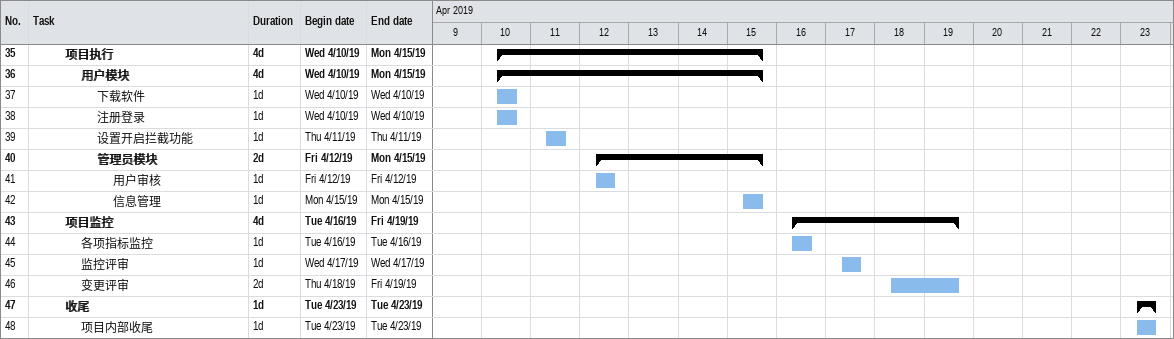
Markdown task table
| ID | Level | Task | Duration | Start | Finish |
|---|---|---|---|---|---|
| 35 | 3 | **项目执行** | 4d | 2019-04-10 | 2019-04-15 |
| 36 | 4 | **用户模块** | 4d | 2019-04-10 | 2019-04-15 |
| 37 | 5 | 下载软件 | 1d | 2019-04-10 | 2019-04-10 |
| 38 | 5 | 注册登录 | 1d | 2019-04-10 | 2019-04-10 |
| 39 | 5 | 设置开启拦截功能 | 1d | 2019-04-11 | 2019-04-11 |
| 40 | 5 | **管理员模块** | 2d | 2019-04-12 | 2019-04-15 |
| 41 | 6 | 用户审核 | 1d | 2019-04-12 | 2019-04-12 |
| 42 | 6 | 信息管理 | 1d | 2019-04-15 | 2019-04-15 |
| 43 | 3 | **项目监控** | 4d | 2019-04-16 | 2019-04-19 |
| 44 | 4 | 各项指标监控 | 1d | 2019-04-16 | 2019-04-16 |
| 45 | 4 | 监控评审 | 1d | 2019-04-17 | 2019-04-17 |
| 46 | 4 | 变更评审 | 2d | 2019-04-18 | 2019-04-19 |
| 47 | 3 | **收尾** | 1d | 2019-04-23 | 2019-04-23 |
| 48 | 4 | 项目内部收尾 | 1d | 2019-04-23 | 2019-04-23 |
